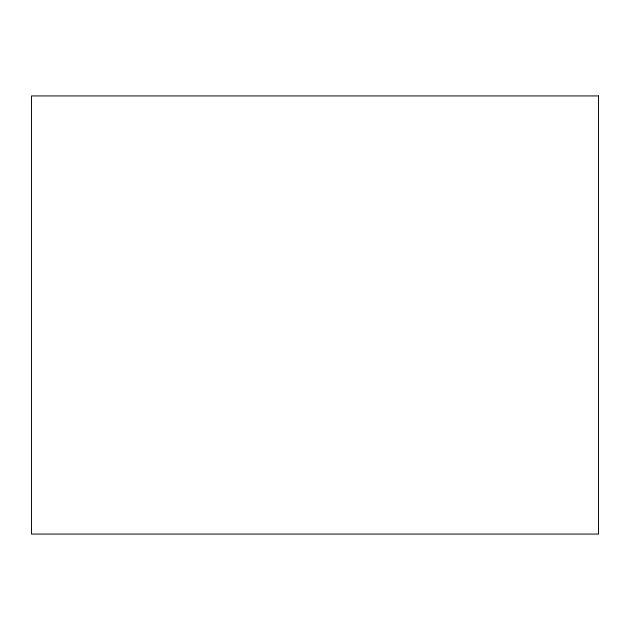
<?xml version="1.0" encoding="UTF-8"?>
<svg xmlns="http://www.w3.org/2000/svg" width="630" height="630" viewBox="0 0 630 630"><rect width="100%" height="100%" fill="white"/><g stroke="black" fill="none" stroke-linecap="round" stroke-linejoin="round"><path stroke-width="0.94" d="M598.5 95.933L31.5 95.933L31.5 534.067L598.5 534.067L598.5 95.933"/></g></svg>
